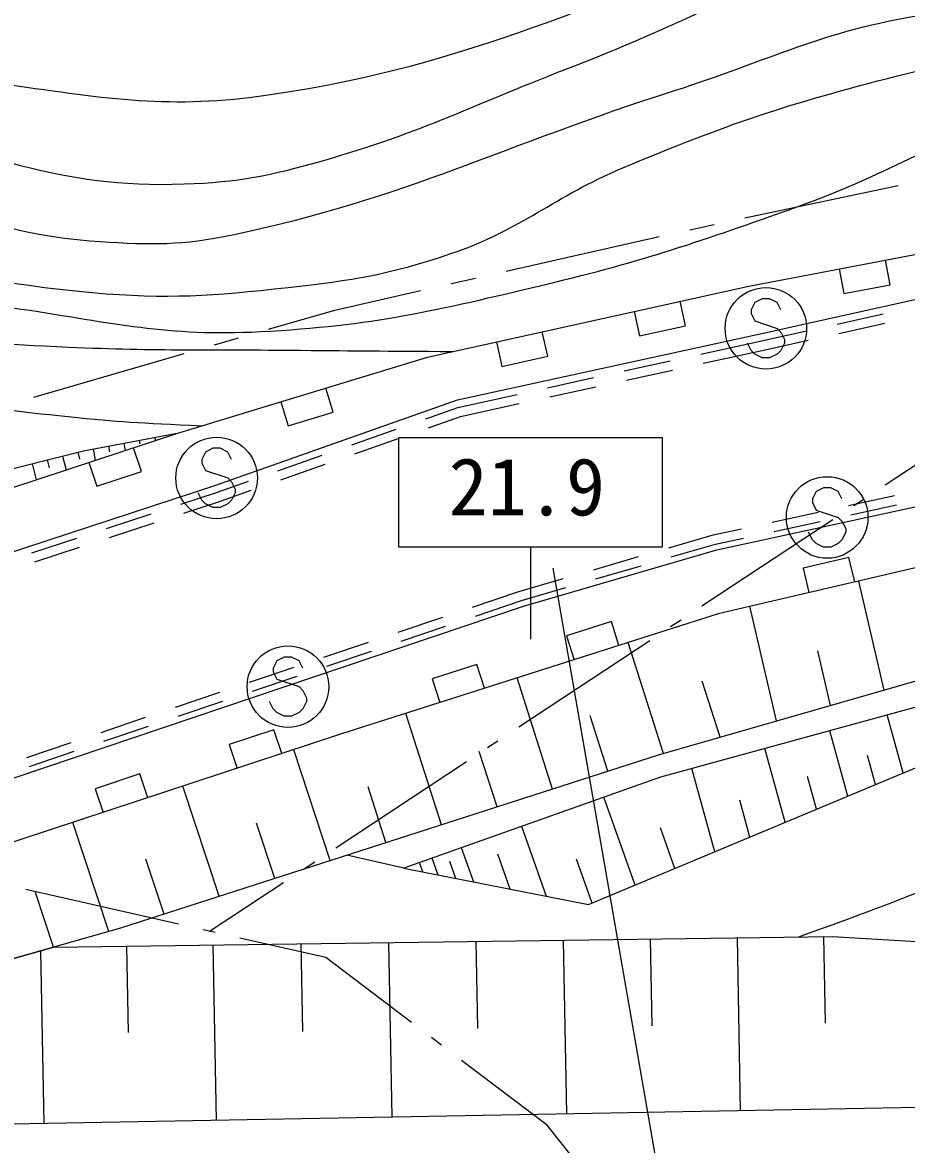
# Model space of a CAD drawing. Units: millimetres, scale not verified. Extents: x 40000 to 680000, y 20000 to 380760.
# Drawn here: x 407008 to 435202, y 312400 to 348182 of the extents above; entities that cross this region are included whole.
import ezdxf
from ezdxf.enums import TextEntityAlignment as Align

# ---------------------------------------------------------------- set-up
doc = ezdxf.new("R2010")
doc.units = ezdxf.units.MM
doc.header["$LTSCALE"] = 1000
for name, color, linetype, lineweight in [('M-BGD', 7, 'Continuous', 25), ('M-BMK-ROW', 30, 'Continuous', 25), ('M-STR-STRC', 7, 'Continuous', 25)]:
    doc.layers.add(name, color=color, linetype=linetype, lineweight=lineweight)
doc.styles.add('ＭＳ ゴシック', font='')
doc.styles.get('ＭＳ ゴシック').set_extended_font_data('MS Gothic')

msp = doc.modelspace()

# ---------------------------------------------------------------- linework, layer by layer
at = {"layer": 'M-BGD'}
for p, q in [((433053, 340324), (433202, 339538)), ((434676, 339818), (434526, 340604)), ((433202, 339538), (434676, 339818)), ((428152, 338509), (427979, 339290)), ((426514, 338966), (426688, 338185)), ((432989, 338561), (434454, 338885)), ((426688, 338185), (428152, 338509)), ((433044, 338266), (434509, 338590)), ((423759, 337536), (423585, 338317)), ((430530, 338017), (432013, 338345)), ((422121, 337992), (422294, 337211)), ((428641, 337603), (430530, 338017)), ((430595, 337724), (432068, 338050)), ((422294, 337211), (423759, 337536)), ((428714, 337312), (430595, 337724)), ((426199, 337069), (427664, 337389)), ((426272, 336777), (427738, 337098)), ((423757, 336534), (425222, 336855)), ((416912, 335754), (416679, 336519)), ((423830, 336243), (425296, 336564)), ((415244, 336083), (415477, 335318)), ((420891, 335906), (422780, 336320)), ((420973, 335617), (422853, 336029)), ((415477, 335318), (416912, 335754)), ((419871, 335547), (420891, 335906)), ((419961, 335260), (420973, 335617)), ((411226, 334951), (411245, 334849)), ((411717, 335044), (411727, 334992)), ((417513, 334716), (418928, 335215)), ((417603, 334430), (419017, 334928)), ((434518, 333437), (436870, 334992)), ((409261, 334581), (409329, 334218)), ((409752, 334673), (409786, 334492)), ((410243, 334766), (410287, 334533)), ((410802, 333861), (410552, 334621)), ((410735, 334859), (410757, 334742)), ((407802, 334234), (407866, 333977)), ((408287, 334356), (408398, 333911)), ((408772, 334477), (408827, 334255)), ((415155, 333886), (416570, 334384)), ((407317, 334112), (407446, 333598)), ((409127, 334151), (409377, 333392)), ((409377, 333392), (410802, 333861)), ((415245, 333599), (416659, 334098)), ((413192, 333195), (414212, 333554)), ((412064, 332824), (413192, 333195)), ((413289, 332911), (414301, 333267)), ((412156, 332539), (413289, 332911)), ((433355, 332777), (434821, 333095)), ((433420, 332484), (434886, 332803)), ((433517, 332776), (433851, 332996)), ((409688, 332044), (411113, 332512)), ((430912, 332246), (432378, 332565)), ((409781, 331759), (411206, 332227)), ((428678, 329578), (432850, 332335)), ((430977, 331953), (432443, 332272)), ((407313, 331265), (408738, 331733)), ((427616, 331426), (429035, 331838)), ((429035, 331838), (429935, 332034)), ((429108, 331547), (430000, 331741)), ((407406, 330980), (408831, 331447)), ((427698, 331137), (429108, 331547)), ((425215, 330728), (426655, 331147)), ((433366, 331119), (431905, 330780)), ((433547, 330340), (433366, 331119)), ((425297, 330439), (426737, 330858)), ((431905, 330780), (432086, 330000)), ((422836, 330036), (424255, 330449)), ((434485, 326895), (433678, 330370)), ((421360, 329539), (422836, 330036)), ((422926, 329750), (424337, 330160)), ((421451, 329253), (422926, 329750)), ((431057, 325909), (430207, 329564)), ((418991, 328740), (420412, 329219)), ((419082, 328454), (420504, 328933)), ((425788, 329080), (424359, 328624)), ((426031, 328318), (425788, 329080)), ((427677, 328916), (428011, 329137)), ((422839, 325718), (427010, 328475)), ((424359, 328624), (424602, 327862)), ((416622, 327941), (418043, 328420)), ((416713, 327655), (418135, 328135)), ((427450, 324871), (426319, 328410)), ((432771, 326402), (432367, 328139)), ((414253, 327142), (415674, 327622)), ((421501, 327711), (420072, 327254)), ((421744, 326949), (421501, 327711)), ((414344, 326857), (415766, 327336)), ((420072, 327254), (420316, 326492)), ((423912, 323737), (422780, 327280)), ((429253, 325390), (428682, 327177)), ((411884, 326344), (413305, 326823)), ((411976, 326058), (413397, 326537)), ((409515, 325545), (410936, 326024)), ((420372, 322598), (419238, 326148)), ((425680, 324306), (425115, 326076)), ((435090, 324252), (434584, 326098)), ((409607, 325259), (411028, 325738)), ((415030, 325625), (413605, 325156)), ((415280, 324865), (415030, 325625)), ((421837, 325057), (422171, 325277)), ((433325, 323513), (432753, 325596)), ((407146, 324746), (408567, 325225)), ((407238, 324460), (408659, 324940)), ((413605, 325156), (413855, 324396)), ((416824, 321456), (415660, 324990)), ((422142, 323167), (421576, 324939)), ((431332, 322678), (430687, 325029)), ((416999, 321859), (421170, 324616)), ((434207, 323882), (433954, 324805)), ((410756, 324217), (409331, 323748)), ((411006, 323458), (410756, 324217)), ((429083, 321736), (428355, 324389)), ((413282, 320316), (412126, 323826)), ((432328, 323095), (432042, 324137)), ((409331, 323748), (409581, 322988)), ((418598, 322027), (418031, 323802)), ((426545, 320673), (425551, 323474)), ((430207, 322207), (429885, 323383)), ((409759, 319197), (408616, 322670)), ((415053, 320886), (414471, 322653)), ((423723, 320314), (422931, 322544)), ((427814, 321204), (427354, 322501)), ((421400, 320770), (421012, 321863)), ((411523, 319749), (410945, 321505)), ((415997, 321197), (416331, 321418)), ((419169, 321209), (417351, 321626)), ((419772, 321090), (419677, 321358)), ((420262, 320994), (420072, 321529)), ((420831, 320882), (420637, 321428)), ((422562, 320542), (422166, 321657)), ((425174, 320099), (424677, 321499)), ((412978, 319202), (415330, 320756)), ((411988, 319426), (407112, 320533)), ((408000, 318700), (407428, 320436)), ((413159, 319161), (412769, 319249)), ((416680, 318362), (413939, 318984)), ((418681, 318845), (418783, 313274)), ((421467, 318883), (421518, 316098)), ((424252, 318921), (424354, 313376)), ((427025, 318959), (427076, 316186)), ((429798, 318997), (429899, 313477)), ((432558, 319034), (432608, 316275)), ((407588, 318583), (407689, 313072)), ((410328, 318731), (410379, 315976)), ((413084, 318769), (413186, 313172)), ((415883, 318807), (415934, 316009)), ((419411, 316293), (416680, 318362)), ((420368, 315569), (420049, 315810)), ((423736, 313017), (421005, 315086)), ((425445, 310877), (423736, 313017))]:
    msp.add_line(p, q, dxfattribs=at)
for points in [[(411996, 335096), (419927, 337506), (430172, 339777), (441827, 341992)], [(146255, 314920), (161940, 312039), (166663, 311524), (186406, 311733), (196132, 310569), (206816, 307154), (215409, 304921), (225647, 304455), (242164, 305014), (317439, 310887), (331605, 312327), (343755, 314185), (354187, 316128), (370330, 320057), (390971, 326141), (413179, 333430), (420883, 336143), (430528, 338256), (441793, 340747)], [(232340, 306053), (242639, 306699), (317013, 312690), (331366, 314246), (343313, 315947), (354014, 318093), (369634, 321896), (390586, 328047), (411996, 335096)], [(232340, 306053), (249821, 308323), (263715, 309595), (275671, 311000), (295681, 312967), (311379, 315689), (324072, 316961), (344456, 319712), (361540, 323466), (372797, 326458), (382453, 328598), (396613, 331423), (408954, 334523), (411996, 335096)], [(325034, 304618), (329292, 305094), (347296, 308137), (363477, 311482), (372228, 313648), (388653, 318294), (404875, 323462), (422983, 329567), (429155, 331362), (436790, 333021), (444492, 334290), (452225, 334837), (460358, 334798), (462819, 334711), (466509, 333494)], [(466509, 333494), (452511, 332838), (446254, 332467), (439377, 331487), (436441, 331012), (429191, 329328), (417156, 325483), (394883, 318148), (383222, 314771), (370718, 311300), (352751, 307429)], [(352751, 307429), (365884, 308835), (382046, 311974), (399692, 316351), (410145, 319306), (427295, 324826), (441833, 329009), (449560, 330221), (455380, 331405), (464974, 332306), (468750, 332505)], [(419169, 321209), (425060, 320051), (436450, 324822), (442787, 326393), (447945, 329536)], [(447945, 329536), (441705, 328052), (427360, 324117), (419169, 321209)], [(386560, 313094), (399692, 316351), (408000, 318700), (432845, 319038), (444816, 318321), (449809, 317889), (457993, 315699)], [(457993, 315699), (440230, 313666), (406064, 313042), (388097, 312771), (386560, 313094)]]:
    msp.add_lwpolyline(points, dxfattribs=at)
for points, knots in [([(330228, 320531), (330864, 321467), (331101, 321795), (331468, 322699), (331793, 323500), (331845, 323994), (332072, 324829), (332418, 326100), (332247, 326965), (332933, 328089), (333375, 328812), (334015, 328869), (334794, 329202), (336033, 329731), (336906, 329306), (338221, 329601), (338652, 329698), (338889, 329776), (339312, 329907), (340349, 330228), (340964, 330333), (341948, 330793), (343982, 331744), (344934, 332662), (346612, 334155), (348504, 335838), (349124, 337220), (350957, 338968), (352009, 339970), (352732, 340380), (353820, 341342), (354661, 342086), (355041, 342608), (355925, 343300), (359493, 346096), (362122, 346711), (366151, 348788), (367177, 349318), (367718, 349721), (368824, 350053), (370297, 350496), (371233, 350102), (372761, 349919), (373812, 349793), (374327, 349383), (375361, 349152), (378612, 348426), (380451, 348089), (383740, 347560), (384719, 347403), (385275, 347357), (386251, 347185), (388556, 346777), (389851, 346546), (392120, 345968), (397211, 344669), (399864, 343219), (404981, 342021), (406723, 341613), (407700, 341306), (409486, 341194), (411136, 341090), (412095, 341073), (413712, 341413), (419376, 342607), (422284, 344256), (427800, 346010), (430868, 346986), (432503, 347917), (435683, 348417), (438619, 348878), (440296, 348913), (443265, 349069), (444707, 349145), (445518, 349129), (446961, 349086), (450575, 348979), (452558, 348248), (456173, 348176), (458176, 348137), (459303, 348225), (461295, 348435), (462418, 348553), (463061, 348605), (464146, 348917), (465584, 349331), (466318, 349778), (467668, 350422), (470143, 351602), (471284, 352418), (473303, 353904)], [0, 0, 0, 0, 1, 1, 1, 2, 2, 2, 3, 3, 3, 4, 4, 4, 5, 5, 5, 6, 6, 6, 7, 7, 7, 8, 8, 8, 9, 9, 9, 10, 10, 10, 11, 11, 11, 12, 12, 12, 13, 13, 13, 14, 14, 14, 15, 15, 15, 16, 16, 16, 17, 17, 17, 18, 18, 18, 19, 19, 19, 20, 20, 20, 21, 21, 21, 22, 22, 22, 23, 23, 23, 24, 24, 24, 25, 25, 25, 26, 26, 26, 27, 27, 27, 28, 28, 28, 29, 29, 29, 30, 30, 30, 30]), ([(373339, 351900), (375083, 351393), (376036, 351024), (377794, 350568), (378954, 350268), (379607, 350108), (380785, 349891), (381809, 349701), (382387, 349617), (383422, 349503), (385371, 349288), (386507, 349544), (388428, 349155), (391070, 348620), (392462, 347969), (395037, 347176), (397711, 346353), (399152, 345693), (401870, 345034), (405851, 344070), (408070, 342878), (412164, 343030), (413911, 343095), (414897, 343296), (416579, 343773), (419796, 344687), (421470, 345593), (424593, 346791), (428413, 348256), (430383, 349592), (434345, 350614), (437566, 351444), (439487, 351397), (442810, 351534), (446354, 351680), (448344, 351373), (451882, 351114), (454750, 350903), (456340, 350572), (459212, 350422), (460878, 350335), (461858, 350061), (463483, 350440), (464728, 350731), (465326, 351214), (466447, 351828), (467716, 352523), (468519, 353105), (469337, 353822)], [0, 0, 0, 0, 1, 1, 1, 2, 2, 2, 3, 3, 3, 4, 4, 4, 5, 5, 5, 6, 6, 6, 7, 7, 7, 8, 8, 8, 9, 9, 9, 10, 10, 10, 11, 11, 11, 12, 12, 12, 13, 13, 13, 14, 14, 14, 15, 15, 15, 16, 16, 16, 16]), ([(382104, 352027), (383290, 351792), (384511, 351535), (386007, 351159), (388644, 350494), (390080, 349967), (392696, 349224), (393519, 348990), (393971, 348827), (394804, 348633), (397132, 348091), (398458, 347887), (400798, 347404), (403043, 346940), (404270, 346511), (406540, 346199), (409785, 345754), (411678, 345406), (414918, 345881), (421598, 346860), (424998, 348936), (431466, 350872), (433977, 351624), (435294, 352488), (437898, 352785), (438740, 352881), (439221, 352858), (440068, 352825), (440712, 352800), (441066, 352711), (441709, 352663), (444085, 352488), (445422, 352489), (447801, 352372), (451200, 352205), (453101, 352002), (456503, 351935), (458387, 351898), (459472, 351653), (461325, 351989), (462591, 352219), (463232, 352636), (464391, 353194), (464804, 353394), (465144, 353569), (465451, 353743)], [0, 0, 0, 0, 1, 1, 1, 2, 2, 2, 3, 3, 3, 4, 4, 4, 5, 5, 5, 6, 6, 6, 7, 7, 7, 8, 8, 8, 9, 9, 9, 10, 10, 10, 11, 11, 11, 12, 12, 12, 13, 13, 13, 14, 14, 14, 15, 15, 15, 15]), ([(335088, 318448), (334772, 320106), (334697, 320537), (334409, 321869), (334272, 322499), (334018, 322835), (334050, 323479), (334094, 324369), (334778, 324664), (335244, 325423), (335555, 325930), (335640, 326281), (336040, 326720), (336433, 327150), (336754, 327293), (337272, 327560), (338689, 328288), (339616, 328393), (341078, 329026), (342950, 329836), (343981, 330373), (345665, 331525), (348659, 333572), (349981, 335183), (352733, 337545), (355069, 339551), (356240, 340844), (358699, 342697), (360874, 344337), (362036, 345423), (364526, 346528), (367305, 347761), (369142, 347864), (372183, 347937), (374021, 347982), (374997, 347380), (376814, 347098), (379263, 346716), (380651, 346613), (383098, 346222), (384962, 345924), (386014, 345785), (387856, 345370), (389079, 345093), (389758, 344908), (390961, 344553), (392032, 344237), (392614, 344001), (393674, 343648), (396339, 342761), (397791, 342129), (400499, 341383), (403859, 340458), (405762, 339874), (409233, 339568), (411665, 339354), (413054, 339462), (415480, 339731), (417537, 339958), (418706, 340147), (420667, 340809), (422936, 341574), (423945, 342618), (426153, 343545), (429481, 344943), (431418, 345589), (434916, 346480), (437268, 347079), (438652, 347151), (441073, 347317), (444441, 347547), (446339, 347251), (449714, 347244), (453607, 347237), (455805, 347658), (459680, 347288), (462320, 347035), (463299, 346897), (466394, 346269)], [0, 0, 0, 0, 1, 1, 1, 2, 2, 2, 3, 3, 3, 4, 4, 4, 5, 5, 5, 6, 6, 6, 7, 7, 7, 8, 8, 8, 9, 9, 9, 10, 10, 10, 11, 11, 11, 12, 12, 12, 13, 13, 13, 14, 14, 14, 15, 15, 15, 16, 16, 16, 17, 17, 17, 18, 18, 18, 19, 19, 19, 20, 20, 20, 21, 21, 21, 22, 22, 22, 23, 23, 23, 24, 24, 24, 25, 25, 25, 26, 26, 26, 26]), ([(336860, 323141), (337758, 324542), (338178, 325111), (339316, 326084), (340705, 327271), (341912, 327278), (343477, 328221), (347476, 330629), (349582, 332209), (353271, 335069), (356346, 337455), (357735, 339203), (360848, 341540), (362283, 342617), (363044, 343327), (364667, 344093), (366250, 344840), (367179, 345229), (368892, 345587), (370600, 345944), (371616, 345737), (373359, 345655), (377023, 345483), (379036, 344926), (382659, 344354), (384280, 344098), (385168, 343841), (386785, 343564), (389182, 343154), (390544, 343036), (392931, 342575), (394374, 342296), (395148, 341988), (396573, 341627), (400628, 340601), (402828, 339658), (406965, 339043), (409927, 338603), (411607, 338168), (414598, 338323), (418193, 338509), (420188, 338994), (423690, 339828), (426878, 340587), (428619, 341204), (431708, 342299), (434574, 343315), (435995, 344362), (438873, 345344), (440452, 345882), (441369, 346164), (443029, 346331), (446048, 346635), (447494, 345832), (450619, 344678)], [0, 0, 0, 0, 1, 1, 1, 2, 2, 2, 3, 3, 3, 4, 4, 4, 5, 5, 5, 6, 6, 6, 7, 7, 7, 8, 8, 8, 9, 9, 9, 10, 10, 10, 11, 11, 11, 12, 12, 12, 13, 13, 13, 14, 14, 14, 15, 15, 15, 16, 16, 16, 17, 17, 17, 18, 18, 18, 18]), ([(339577, 319054), (339441, 320204), (339369, 320620), (339482, 321614), (339571, 322399), (339731, 322822), (339915, 323590), (340006, 323972), (339955, 324235), (340172, 324562), (340669, 325310), (341282, 325440), (342092, 325825), (343111, 326310), (343762, 326403), (344766, 326917), (347629, 328384), (349271, 329208), (351817, 331175), (353096, 332165), (353728, 332823), (354985, 333840), (359171, 337227), (361556, 339107), (366106, 341987), (367280, 342730), (367928, 343299), (369290, 343572), (370486, 343810), (371191, 343490), (372408, 343430), (375599, 343273), (377396, 343302), (380576, 342999), (384334, 342641), (386471, 342530), (390155, 341703), (391939, 341303), (392882, 340867), (394612, 340274), (396160, 339744), (396965, 339250), (398554, 338860), (400293, 338433), (401318, 338445), (403098, 338250), (405192, 338020), (406370, 337923), (408475, 337831), (411362, 337705), (412983, 337758), (415872, 337729), (417780, 337710), (418380, 337704), (420757, 337690)], [0, 0, 0, 0, 1, 1, 1, 2, 2, 2, 3, 3, 3, 4, 4, 4, 5, 5, 5, 6, 6, 6, 7, 7, 7, 8, 8, 8, 9, 9, 9, 10, 10, 10, 11, 11, 11, 12, 12, 12, 13, 13, 13, 14, 14, 14, 15, 15, 15, 16, 16, 16, 17, 17, 17, 18, 18, 18, 18]), ([(360967, 336059), (363512, 337700), (364811, 339128), (367737, 340209), (369171, 340740), (370071, 340769), (371596, 340864), (373748, 340999), (374960, 340797), (377112, 340676), (383356, 340323), (386902, 340384), (393065, 339326), (395413, 338923), (396608, 338199), (398899, 337543), (400951, 336956), (402104, 336621), (404198, 336208), (405849, 335883), (406791, 335787), (408464, 335613), (410128, 335441), (410696, 335415), (412737, 335321)], [0, 0, 0, 0, 1, 1, 1, 2, 2, 2, 3, 3, 3, 4, 4, 4, 5, 5, 5, 6, 6, 6, 7, 7, 7, 8, 8, 8, 8]), ([(431770, 319024), (434498, 320013), (435266, 320298), (437452, 321249), (439786, 322265), (441141, 322772), (443314, 324098), (444389, 324753), (444975, 325191), (445820, 326124), (446216, 326561), (446376, 326885), (446534, 327453), (446672, 327945), (446678, 328186), (446664, 328755)], [0, 0, 0, 0, 1, 1, 1, 2, 2, 2, 3, 3, 3, 4, 4, 4, 5, 5, 5, 5])]:
    msp.add_open_spline(points, degree=3, knots=knots, dxfattribs=at)
at = {"layer": 'M-BMK-ROW'}
for p, q in [((430048, 341946), (434939, 342985)), ((428287, 341572), (429069, 341739)), ((422434, 340252), (427309, 341361)), ((420679, 339852), (421459, 340030)), ((416969, 339008), (419704, 339631)), ((414860, 338399), (416969, 339008)), ((413131, 337899), (413899, 338121)), ((407367, 336233), (412170, 337621))]:
    msp.add_line(p, q, dxfattribs=at)
at = {"layer": 'M-STR-STRC'}
for p, q in [((430362, 339254), (430244, 339018)), ((430598, 339373), (430362, 339254)), ((430835, 339373), (430598, 339373)), ((431071, 339254), (430835, 339373)), ((431189, 339018), (431071, 339254)), ((430244, 339018), (430244, 338900)), ((430244, 338900), (430362, 338664)), ((430362, 338664), (431071, 338427)), ((431071, 338427), (431189, 338309)), ((431189, 338309), (431307, 338073)), ((430244, 337718), (430125, 337954)), ((431307, 337954), (431189, 337718)), ((431307, 338073), (431307, 337954)), ((430362, 337600), (430244, 337718)), ((430598, 337482), (430362, 337600)), ((430835, 337482), (430598, 337482)), ((431071, 337600), (430835, 337482)), ((431189, 337718), (431071, 337600)), ((419013, 334949), (427413, 334949)), ((419013, 331449), (419013, 334949)), ((427413, 334949), (427413, 331449)), ((413081, 334602), (412844, 334483)), ((413317, 334602), (413081, 334602)), ((413553, 334483), (413317, 334602)), ((412844, 334483), (412726, 334247)), ((412726, 334247), (412726, 334129)), ((413671, 334247), (413553, 334483)), ((412726, 334129), (412844, 333892)), ((412844, 333892), (413553, 333656)), ((413553, 333656), (413671, 333538)), ((413671, 333538), (413790, 333302)), ((412726, 332947), (412608, 333183)), ((413790, 333183), (413671, 332947)), ((413790, 333302), (413790, 333183)), ((432315, 333225), (432197, 332988)), ((432551, 333343), (432315, 333225)), ((432788, 333343), (432551, 333343)), ((433024, 333225), (432788, 333343)), ((433142, 332988), (433024, 333225)), ((412844, 332829), (412726, 332947)), ((413081, 332711), (412844, 332829)), ((413553, 332829), (413317, 332711)), ((413671, 332947), (413553, 332829)), ((432197, 332988), (432197, 332870)), ((432197, 332870), (432315, 332634)), ((413317, 332711), (413081, 332711)), ((432315, 332634), (433024, 332397)), ((433024, 332397), (433142, 332279)), ((433142, 332279), (433261, 332043)), ((432197, 331688), (432079, 331925)), ((433261, 331925), (433142, 331688)), ((433261, 332043), (433261, 331925)), ((427413, 331449), (419013, 331449)), ((423213, 331449), (423213, 328518)), ((432315, 331570), (432197, 331688)), ((432551, 331452), (432315, 331570)), ((432788, 331452), (432551, 331452)), ((433024, 331570), (432788, 331452)), ((433142, 331688), (433024, 331570)), ((428597, 303962), (423936, 330783)), ((415119, 327829), (415001, 327593)), ((415356, 327947), (415119, 327829)), ((415592, 327947), (415356, 327947)), ((415828, 327829), (415592, 327947)), ((415947, 327593), (415828, 327829)), ((415001, 327593), (415001, 327474)), ((415001, 327474), (415119, 327238)), ((415119, 327238), (415828, 327002)), ((415828, 327002), (415947, 326883)), ((415947, 326883), (416065, 326647)), ((415001, 326293), (414883, 326529)), ((416065, 326529), (415947, 326293)), ((416065, 326647), (416065, 326529)), ((415119, 326174), (415001, 326293)), ((415356, 326056), (415119, 326174)), ((415592, 326056), (415356, 326056)), ((415828, 326174), (415592, 326056)), ((415947, 326293), (415828, 326174))]:
    msp.add_line(p, q, dxfattribs=at)
for centre in [(430716, 338427), (413199, 333656), (432670, 332397), (415474, 327002)]:
    msp.add_circle(centre, 1300, dxfattribs=at)

# ---------------------------------------------------------------- texts
at = {"layer": 'M-STR-STRC', "style": 'ＭＳ ゴシック'}
msp.add_text('21.9', height=1833, dxfattribs=at).set_placement((420600, 331913), align=Align.BOTTOM_LEFT)

doc.saveas('drawing.dxf')
